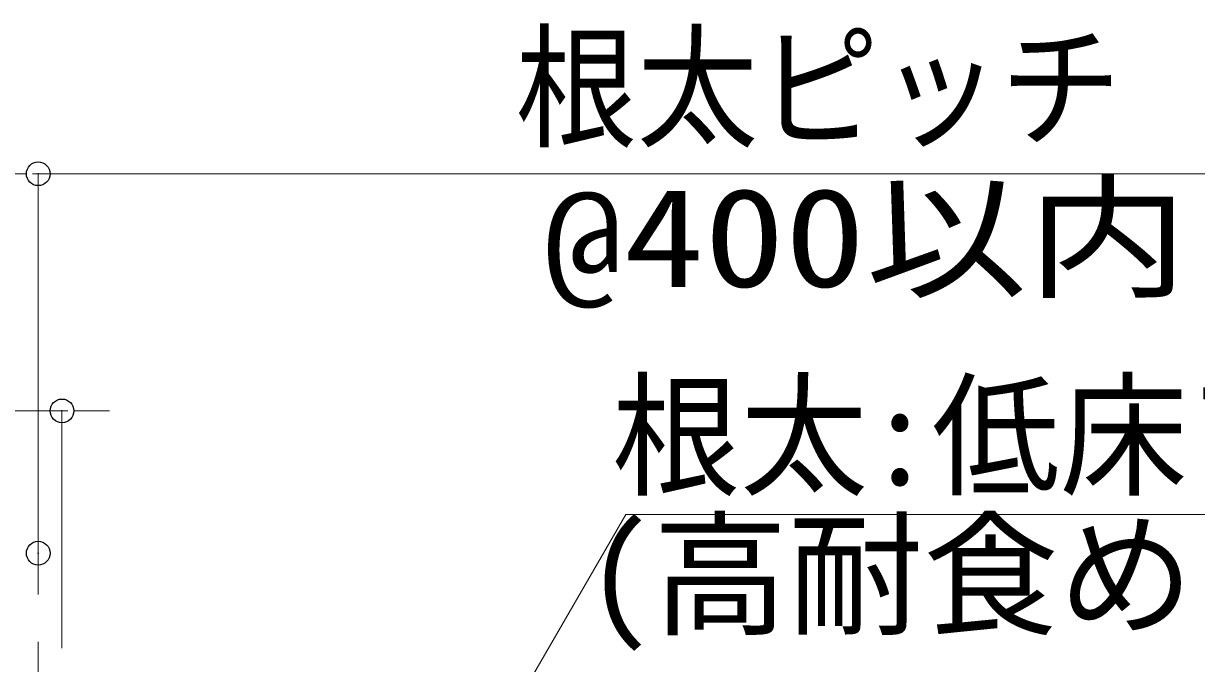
# Model space of a CAD drawing. Units: millimetres, scale not verified. Extents: x -4750 to 4750, y -3000 to 3000.
# Drawn here: x -729.6 to -605.9, y 527.6 to 595.1 of the extents above; entities that cross this region are included whole.
import ezdxf
from ezdxf.enums import TextEntityAlignment as Align

# ---------------------------------------------------------------- set-up
doc = ezdxf.new("R2010")
doc.units = ezdxf.units.MM
doc.header["$LTSCALE"] = 5
doc.header["$PDMODE"] = 32
doc.header["$PDSIZE"] = 2.5
doc.linetypes.add('CHAIN1', pattern=[8, 5, -1, 1, -1])
for name, color, linetype, lineweight in [('0-3_一般', 7, 'Continuous', 9), ('0-4_0', 7, 'Continuous', 9), ('0-6_文字', 7, 'Continuous', 9), ('0-7_寸法', 7, 'Continuous', 9)]:
    doc.layers.add(name, color=color, linetype=linetype, lineweight=lineweight)
doc.layers.add('0-9_Defpoints', color=7, linetype='Continuous')
doc.styles.add('ＭＳ ゴシック', font='')
doc.styles.get('ＭＳ ゴシック').set_extended_font_data('MS Gothic')

# ---------------------------------------------------------------- blocks, each defined once
blk = doc.blocks.new('_DOT')
at = {"layer": '0-4_0'}
for p, q in [((-10, 0), (-20, 0)), ((-5, 0), (5, 0))]:
    blk.add_line(p, q, dxfattribs=at)

msp = doc.modelspace()

# ---------------------------------------------------------------- linework, layer by layer
at = {"layer": '0-3_一般', "linetype": 'CHAIN1'}
msp.add_line((-728.055, 559.894), (-728.055, 355.193), dxfattribs=at)
at = {"layer": '0-6_文字'}
for p, q in [((-666.114, 543.316), (-698.055, 487.993)), ((-518.941, 543.316), (-666.114, 543.316))]:
    msp.add_line(p, q, dxfattribs=at)
at = {"layer": '0-7_寸法'}
for p, q in [((-728.055, 544.236), (-728.055, 579.236)), ((-728.055, 579.236), (-581.794, 579.236)), ((-730.555, 554.236), (-725.555, 554.236)), ((-725.555, 529.236), (-725.555, 554.236)), ((-723.051, 554.236), (-720.547, 554.236))]:
    msp.add_line(p, q, dxfattribs=at)
at = {"layer": '0-9_Defpoints'}
for p in [(-728.055, 579.236), (-725.555, 554.236), (-728.055, 539.236)]:
    msp.add_point(p, dxfattribs=at)

# ---------------------------------------------------------------- block references
at = {"layer": '0-7_寸法', "xscale": 0.1251862, "yscale": 0.1251862}
msp.add_blockref('_DOT', (-728.055, 579.236), dxfattribs=at)
at = {"layer": '0-7_寸法', "xscale": 0.1251862, "yscale": 0.1251862, "rotation": 180}
msp.add_blockref('_DOT', (-725.555, 554.236), dxfattribs=at)

# ---------------------------------------------------------------- texts
at = {"layer": '0-6_文字', "style": 'ＭＳ ゴシック', "width": 0.95}
msp.add_text('根太:低床アイハット鋼', height=10.41, dxfattribs=at).set_placement((-667.549, 543.306), align=Align.BOTTOM_LEFT)
at = {"layer": '0-6_文字', "style": 'ＭＳ ゴシック'}
msp.add_text('(高耐食めっき鋼板)', height=10.45, dxfattribs=at).set_placement((-670.356, 528.597), align=Align.BOTTOM_LEFT)
at = {"layer": '0-7_寸法', "style": 'ＭＳ ゴシック'}
for s, width, p in [('根太ピッチ', 0.9, (-677.725, 580.028)), ('@400以内', 1.2, (-674.836, 564.186))]:
    msp.add_text(s, height=10.41, dxfattribs=dict(at, width=width)).set_placement(p, align=Align.BOTTOM_LEFT)

doc.saveas('drawing.dxf')
